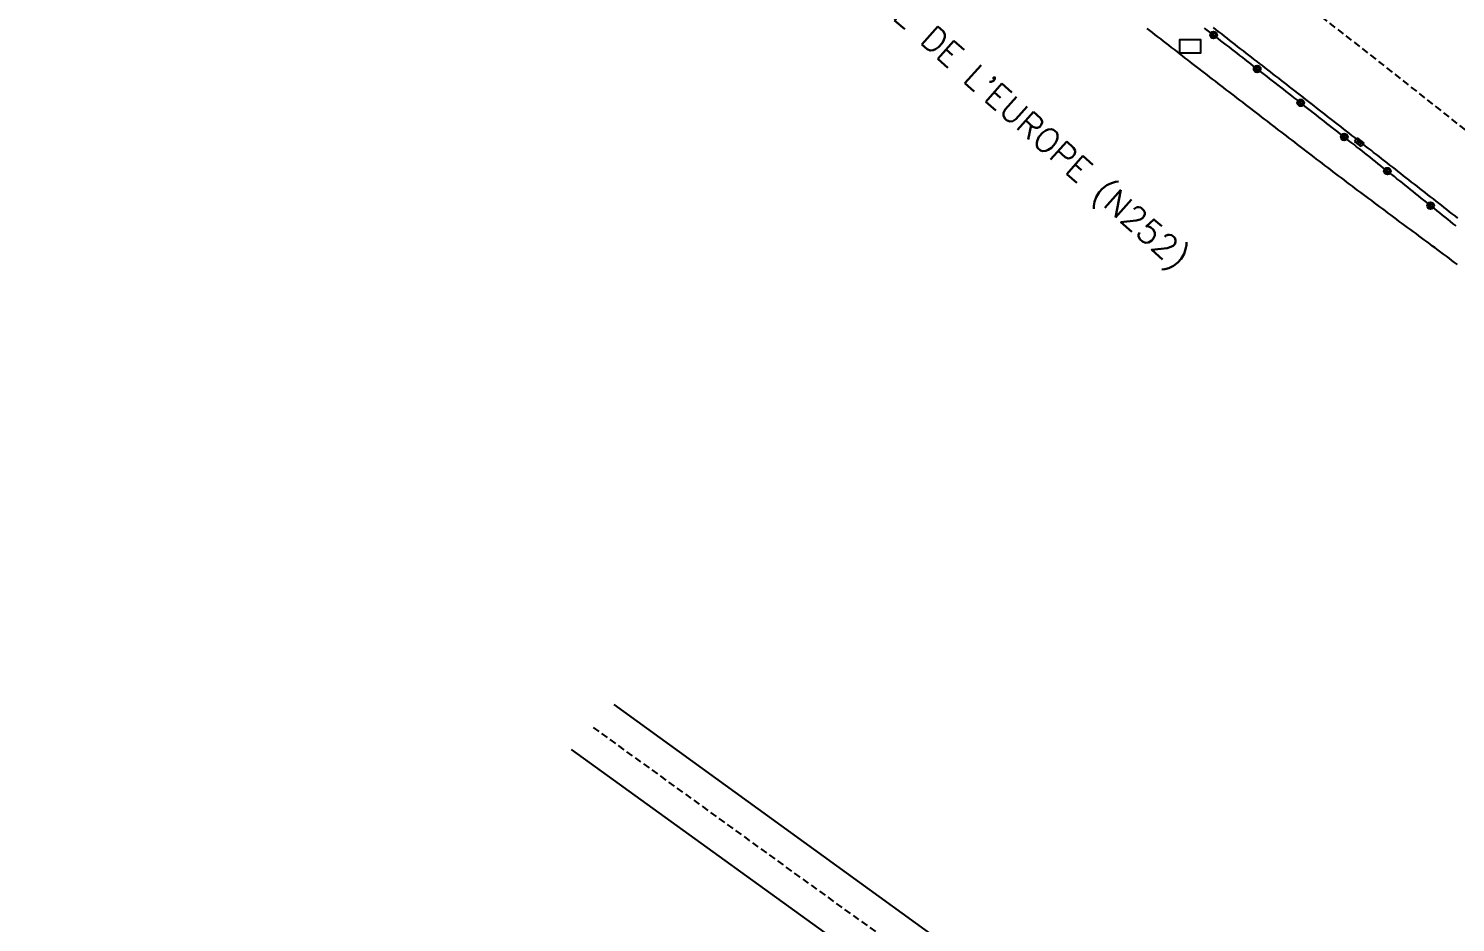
# Model space of a CAD drawing. Header units: millimetres. Extents: x 146603 to 147000, y 145000 to 146000.
# Drawn here: x 146835.2 to 146938.6, y 145328.7 to 145393.5 of the extents above; entities that cross this region are included whole.
import ezdxf
from ezdxf.enums import TextEntityAlignment as Align

# ---------------------------------------------------------------- set-up
doc = ezdxf.new("R2010")
doc.units = ezdxf.units.MM
doc.linetypes.add('DASHED', pattern=[0.75, 0.5, -0.25])
doc.layers.get('0').update_dxf_attribs({"linetype": 'CONTINUOUS'})
for name, color, linetype in [('W0001', 6, 'DASHED'), ('W0008', 7, 'CONTINUOUS'), ('W0302', 3, 'CONTINUOUS'), ('W0322', 7, 'CONTINUOUS'), ('W0400', 7, 'CONTINUOUS'), ('W0989', 7, 'CONTINUOUS'), ('W1471', 7, 'CONTINUOUS')]:
    doc.layers.add(name, color=color, linetype=linetype)
doc.styles.get("Standard").update_dxf_attribs({"font": 'romans.shx', "width": 0.85})

# ---------------------------------------------------------------- blocks, each defined once
blk = doc.blocks.new('T400')
for p, q in [((-0.15, 0.3), (0.15, 0.3)), ((-0.15, -0.25), (-0.15, 0.3)), ((-0.15, 0.15), (0.15, 0.15)), ((-0.15, 0), (0.15, 0)), ((0.15, 0.3), (0.15, -0.25)), ((-0.15, -0.15), (0.15, -0.15)), ((-0.15, -0.25), (-0.15, -0.3)), ((-0.15, -0.3), (0.15, -0.3)), ((0.15, -0.3), (0.15, -0.25))]:
    blk.add_line(p, q)
blk = doc.blocks.new('t322o')
at = {"color": 0, "linetype": 'Continuous'}
for radius in [0.25, 0.15]:
    blk.add_circle((0, 0), radius, dxfattribs=at)
blk = doc.blocks.new('T1471')
at = {"color": 0, "linetype": 'Continuous', "flags": 128}
blk.add_lwpolyline([(-0.75, -0.5), (-0.75, 0.5), (0.75, 0.5), (0.75, -0.5), (-0.75, -0.5)], dxfattribs=at)

msp = doc.modelspace()

# ---------------------------------------------------------------- linework, layer by layer
at = {"layer": 'W0001', "flags": 128}
for points in [[(146707.97, 145547.94), (146718.01, 145541.72), (146727.45, 145535.75), (146731.66, 145533.03), (146747.75, 145522.96), (146762.31, 145513.63), (146780.42, 145501.8), (146803.62, 145486.04), (146821.35, 145473.88), (146838.75, 145461.58), (146858.15, 145447.62), (146875.23, 145435.06), (146889.27, 145424.64), (146903.97, 145413.6), (146918.15, 145402.7), (146933.24, 145390.94), (146951.24, 145376.69), (146968.38, 145362.75), (146981.19, 145352.26), (146988.79, 145345.98), (146998.14, 145339.83), (147000, 145338.11)], [(147000, 145253.38), (146954.49, 145286.2), (146917.66, 145312.82), (146892.03, 145331.31), (146876.11, 145342.84)]]:
    msp.add_lwpolyline(points, dxfattribs=at)
at = {"layer": 'W0008', "flags": 128}
for points in [[(146938.79, 145379.72), (146938.6, 145379.88), (146938.4, 145380.03), (146938.2, 145380.19), (146938.01, 145380.34), (146937.81, 145380.49), (146937.62, 145380.65), (146937.42, 145380.8), (146937.22, 145380.95), (146937.03, 145381.11), (146936.83, 145381.26), (146936.63, 145381.42), (146936.44, 145381.57), (146936.24, 145381.72), (146936.04, 145381.88), (146935.85, 145382.03), (146935.65, 145382.18), (146935.45, 145382.34), (146935.26, 145382.49), (146935.06, 145382.64), (146934.86, 145382.8), (146934.67, 145382.95), (146934.47, 145383.1), (146934.28, 145383.26), (146934.08, 145383.41), (146933.88, 145383.57), (146933.69, 145383.72), (146933.49, 145383.87), (146933.29, 145384.03), (146933.1, 145384.18), (146932.9, 145384.33), (146932.7, 145384.49), (146932.51, 145384.64), (146932.31, 145384.79), (146932.11, 145384.95), (146931.92, 145385.1), (146931.72, 145385.25), (146931.52, 145385.41), (146931.33, 145385.56), (146931.13, 145385.71), (146930.93, 145385.87), (146930.74, 145386.02), (146930.54, 145386.17), (146930.34, 145386.33), (146930.15, 145386.48), (146929.95, 145386.64), (146929.75, 145386.79), (146929.56, 145386.94), (146929.36, 145387.1), (146929.16, 145387.25), (146928.97, 145387.4), (146928.77, 145387.56), (146928.57, 145387.71), (146928.38, 145387.86), (146928.18, 145388.02), (146927.98, 145388.17), (146927.79, 145388.32), (146927.59, 145388.48), (146927.39, 145388.63), (146927.2, 145388.78), (146927, 145388.94), (146926.8, 145389.09), (146926.61, 145389.24), (146926.41, 145389.4), (146926.21, 145389.55), (146926.02, 145389.7), (146925.82, 145389.86), (146925.62, 145390.01), (146925.43, 145390.16), (146925.23, 145390.32), (146925.03, 145390.47), (146924.84, 145390.62), (146924.64, 145390.78), (146924.44, 145390.93), (146924.25, 145391.08), (146924.05, 145391.23), (146923.85, 145391.39), (146923.66, 145391.54), (146923.46, 145391.69), (146923.26, 145391.85), (146923.06, 145392), (146922.87, 145392.15), (146922.67, 145392.31), (146922.47, 145392.46), (146922.28, 145392.61), (146922.08, 145392.76), (146921.88, 145392.92), (146921.69, 145393.07), (146921.49, 145393.22), (146921.29, 145393.38), (146921.1, 145393.53)], [(147000, 145256.11), (146984.74, 145267.11), (146968.41, 145278.85), (146934.34, 145303.5), (146916.1, 145316.66), (146900.21, 145328.12), (146877.66, 145344.47)], [(146874.55, 145341.2), (146897.95, 145324.29), (146884.94, 145306.19), (146867.44, 145281.92), (146859.68, 145271.16), (146852.23, 145276.52)]]:
    msp.add_lwpolyline(points, dxfattribs=at)
at = {"layer": 'W0302', "flags": 128}
msp.add_lwpolyline([(146938.77, 145376.36), (146938.57, 145376.51), (146938.37, 145376.66), (146938.17, 145376.81), (146937.97, 145376.96), (146937.77, 145377.11), (146937.57, 145377.26), (146937.37, 145377.41), (146937.17, 145377.56), (146936.97, 145377.7), (146936.77, 145377.85), (146936.57, 145378), (146936.37, 145378.15), (146936.17, 145378.3), (146935.97, 145378.45), (146935.77, 145378.6), (146935.56, 145378.75), (146935.36, 145378.9), (146935.16, 145379.05), (146934.96, 145379.2), (146934.76, 145379.34), (146934.56, 145379.49), (146934.36, 145379.64), (146934.16, 145379.79), (146933.96, 145379.94), (146933.76, 145380.09), (146933.56, 145380.24), (146933.36, 145380.39), (146933.16, 145380.54), (146932.96, 145380.69), (146932.76, 145380.84), (146932.56, 145380.99), (146932.36, 145381.14), (146932.16, 145381.29), (146931.96, 145381.43), (146931.76, 145381.58), (146931.56, 145381.73), (146931.36, 145381.88), (146931.16, 145382.04), (146930.96, 145382.19), (146930.76, 145382.34), (146930.56, 145382.49), (146930.36, 145382.64), (146930.16, 145382.79), (146929.97, 145382.94), (146929.77, 145383.09), (146929.57, 145383.24), (146929.37, 145383.39), (146929.17, 145383.54), (146928.97, 145383.7), (146928.77, 145383.85), (146928.57, 145384), (146928.38, 145384.15), (146928.18, 145384.31), (146927.98, 145384.46), (146927.78, 145384.61), (146927.58, 145384.76), (146927.38, 145384.91), (146927.18, 145385.07), (146926.98, 145385.22), (146926.79, 145385.37), (146926.59, 145385.52), (146926.39, 145385.68), (146926.19, 145385.83), (146925.99, 145385.98), (146925.79, 145386.13), (146925.59, 145386.29), (146925.39, 145386.44), (146925.2, 145386.59), (146925, 145386.74), (146924.8, 145386.9), (146924.6, 145387.05), (146924.4, 145387.2), (146924.2, 145387.35), (146924.01, 145387.51), (146923.81, 145387.66), (146923.61, 145387.81), (146923.41, 145387.96), (146923.21, 145388.12), (146923.01, 145388.27), (146922.81, 145388.42), (146922.62, 145388.58), (146922.42, 145388.73), (146922.22, 145388.88), (146922.02, 145389.03), (146921.82, 145389.19), (146921.62, 145389.34), (146921.43, 145389.49), (146921.23, 145389.65), (146921.03, 145389.8), (146920.83, 145389.95), (146920.63, 145390.1), (146920.44, 145390.26), (146920.24, 145390.41), (146920.04, 145390.56), (146919.84, 145390.72), (146919.64, 145390.87), (146919.44, 145391.02), (146919.25, 145391.18), (146919.05, 145391.33), (146918.85, 145391.48), (146918.65, 145391.63), (146918.45, 145391.79), (146918.26, 145391.94), (146918.06, 145392.09), (146917.86, 145392.25), (146917.66, 145392.4), (146917.46, 145392.55), (146917.27, 145392.71), (146917.07, 145392.86), (146916.87, 145393.01), (146916.67, 145393.17), (146916.47, 145393.32), (146916.28, 145393.47)], dxfattribs=at)
at = {"layer": 'W0322', "flags": 128}
msp.add_lwpolyline([(146938.67, 145379.16), (146938.47, 145379.32), (146938.28, 145379.47), (146938.09, 145379.63), (146937.89, 145379.79), (146937.7, 145379.94), (146937.5, 145380.1), (146937.31, 145380.25), (146937.12, 145380.41), (146936.92, 145380.56), (146936.73, 145380.72), (146936.53, 145380.87), (146936.34, 145381.03), (146936.14, 145381.18), (146935.95, 145381.34), (146935.76, 145381.49), (146935.56, 145381.65), (146935.37, 145381.8), (146935.17, 145381.96), (146934.98, 145382.11), (146934.78, 145382.27), (146934.59, 145382.42), (146934.39, 145382.58), (146934.2, 145382.73), (146934.01, 145382.89), (146933.81, 145383.04), (146933.62, 145383.2), (146933.42, 145383.35), (146933.23, 145383.51), (146933.03, 145383.66), (146932.84, 145383.82), (146932.64, 145383.97), (146932.45, 145384.13), (146932.25, 145384.28), (146932.06, 145384.43), (146931.86, 145384.59), (146931.67, 145384.74), (146931.47, 145384.9), (146931.28, 145385.05), (146931.08, 145385.2), (146930.88, 145385.36), (146930.69, 145385.51), (146930.49, 145385.67), (146930.3, 145385.82), (146930.1, 145385.97), (146929.9, 145386.13), (146929.71, 145386.28), (146929.51, 145386.44), (146929.31, 145386.59), (146929.12, 145386.75), (146928.92, 145386.9), (146928.72, 145387.05), (146928.53, 145387.21), (146928.33, 145387.36), (146928.13, 145387.52), (146927.94, 145387.67), (146927.74, 145387.82), (146927.54, 145387.98), (146927.35, 145388.13), (146927.15, 145388.29), (146926.95, 145388.44), (146926.76, 145388.59), (146926.56, 145388.75), (146926.36, 145388.9), (146926.17, 145389.06), (146925.97, 145389.21), (146925.77, 145389.36), (146925.57, 145389.52), (146925.38, 145389.67), (146925.18, 145389.82), (146924.98, 145389.98), (146924.79, 145390.13), (146924.59, 145390.29), (146924.39, 145390.44), (146924.19, 145390.59), (146924, 145390.75), (146923.8, 145390.9), (146923.6, 145391.05), (146923.4, 145391.21), (146923.21, 145391.36), (146923.01, 145391.51), (146922.81, 145391.67), (146922.61, 145391.82), (146922.42, 145391.97), (146922.22, 145392.13), (146922.02, 145392.28), (146921.82, 145392.43), (146921.63, 145392.58), (146921.43, 145392.74), (146921.23, 145392.89), (146921.03, 145393.04), (146920.84, 145393.2), (146920.64, 145393.35), (146920.44, 145393.5)], dxfattribs=at)

# ---------------------------------------------------------------- block references
at = {"layer": 'W0322'}
for p, rotation in [((146921.1, 145392.99), 142.26117308196), ((146924.26, 145390.54), 142.1153129235175), ((146927.42, 145388.08), 141.9694549551205), ((146930.57, 145385.61), 141.8182531225566), ((146933.7, 145383.13), 141.5428347042625), ((146936.83, 145380.63), 141.3488676151059)]:
    msp.add_blockref('t322o', p, dxfattribs=dict(at, rotation=rotation))
at = {"layer": 'W0400', "rotation": 232.0170109982283}
msp.add_blockref('T400', (146931.65, 145385.22), dxfattribs=at)
at = {"layer": 'W1471'}
msp.add_blockref('T1471', (146919.4, 145392.18), dxfattribs=at)

# ---------------------------------------------------------------- texts
at = {"layer": 'W0989'}
msp.add_text("AVENUE DE L'EUROPE (N252)", height=1.75, rotation=318.2509, dxfattribs=at).set_placement((146905.79, 145388.1), align=Align.MIDDLE)

doc.saveas('drawing.dxf')
